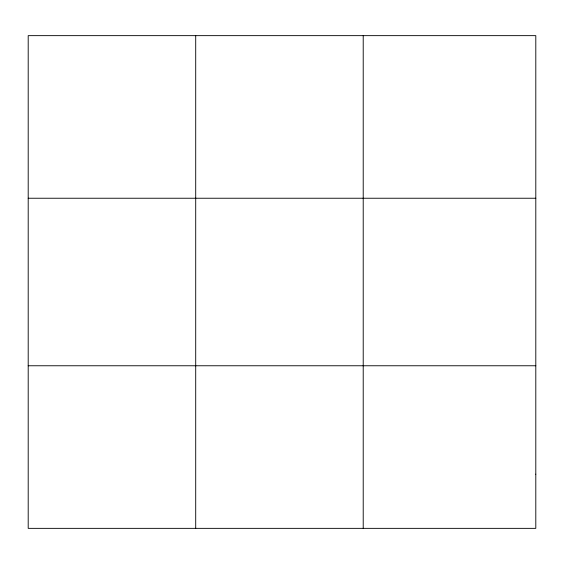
<?xml version="1.0" encoding="UTF-8"?>
<svg xmlns="http://www.w3.org/2000/svg" width="564" height="564" viewBox="0 0 564 564"><rect width="100%" height="100%" fill="white"/><g stroke="black" fill="none" stroke-linecap="round" stroke-linejoin="round"><path stroke-width="0.85" d="M195.708 528.355L195.708 35.645M363.216 528.355L363.216 35.645M28.2 198.239L535.8 198.239M28.2 365.761L535.8 365.761M535.8 474.162L535.8 528.355L28.2 528.355L28.2 35.645L535.8 35.645L535.8 474.162"/></g></svg>
